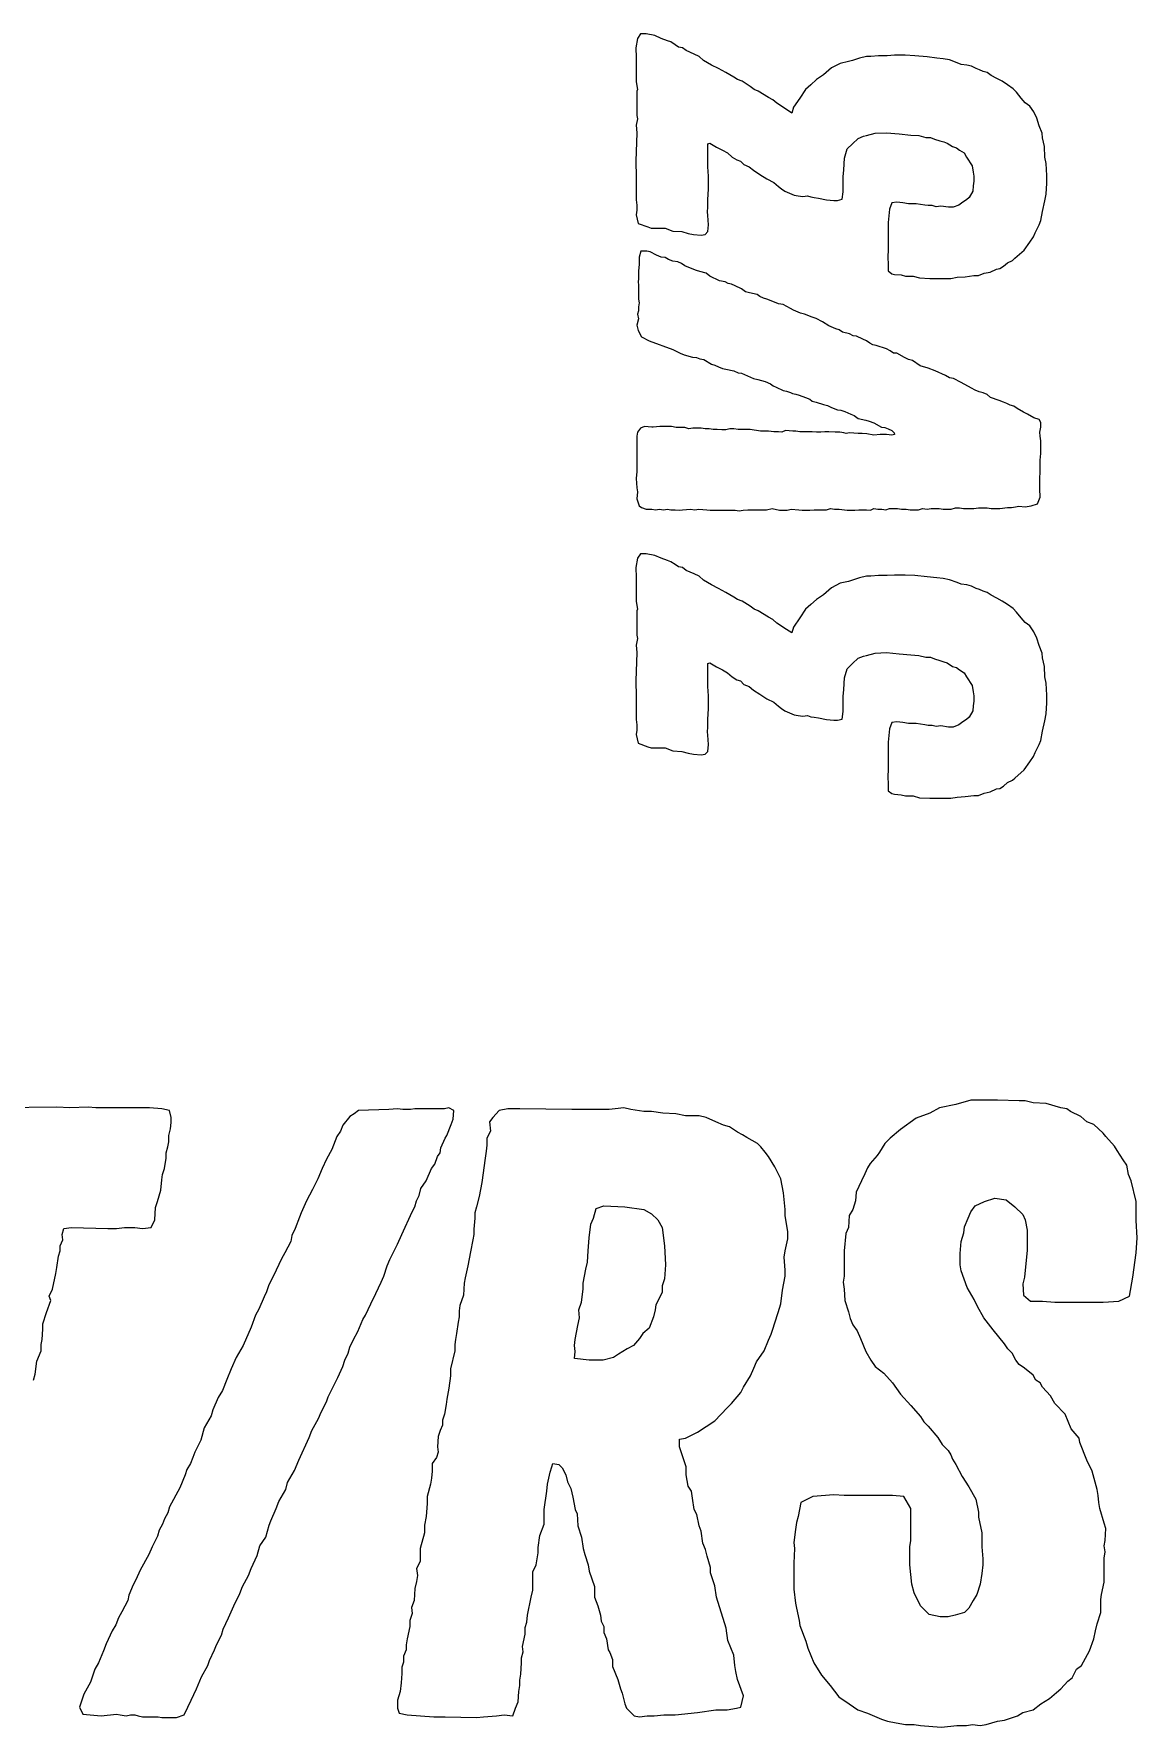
# Model space of a CAD drawing. Extents: x 21.5 to 68.8, y -31.2 to -10.6.
# Drawn here: x 37.801 to 40.494, y -17.299 to -13.167 of the extents above; entities that cross this region are included whole.
import ezdxf

# ---------------------------------------------------------------- set-up
doc = ezdxf.new("R2010")
doc.units = 0
doc.layers.add('Special_Silkscreen_Paths', color=7, linetype='CONTINUOUS')

msp = doc.modelspace()

# ---------------------------------------------------------------- linework, layer by layer
at = {"layer": 'Special_Silkscreen_Paths', "color": 7}
for points in [[(39.274045, -13.178187), (39.269812, -13.200765), (39.271223, -13.224754), (39.271223, -13.284021), (39.274045, -13.302365), (39.272634, -13.306598), (39.272634, -13.365865), (39.274045, -13.374332), (39.271223, -13.389854), (39.272634, -13.408198), (39.269812, -13.477343), (39.271223, -13.515443), (39.271223, -13.571887), (39.272634, -13.584587), (39.272634, -13.597287), (39.271223, -13.608576), (39.275456, -13.629743), (39.299445, -13.638209), (39.307912, -13.641031), (39.341779, -13.641031), (39.360123, -13.648087), (39.382701, -13.649498), (39.398223, -13.653731), (39.410923, -13.656554), (39.429267, -13.657965), (39.439145, -13.656554), (39.446201, -13.649498), (39.447612, -13.632565), (39.446201, -13.609987), (39.44479, -13.60152), (39.446201, -13.590231), (39.446201, -13.571887), (39.447612, -13.545076), (39.447612, -13.514032), (39.446201, -13.491454), (39.446201, -13.435009), (39.450434, -13.433598), (39.467367, -13.443476), (39.481478, -13.450532), (39.494178, -13.457587), (39.505467, -13.467465), (39.516756, -13.47452), (39.525223, -13.477343), (39.533689, -13.485809), (39.546389, -13.491454), (39.557678, -13.49992), (39.573201, -13.509798), (39.590134, -13.521087), (39.607067, -13.529554), (39.618356, -13.539432), (39.625412, -13.545076), (39.633878, -13.55072), (39.656456, -13.560598), (39.666334, -13.562009), (39.677623, -13.56342), (39.688912, -13.562009), (39.697378, -13.564832), (39.705845, -13.566243), (39.715723, -13.567654), (39.735478, -13.571887), (39.753823, -13.573298), (39.762289, -13.573298), (39.773578, -13.570476), (39.7764, -13.552132), (39.7764, -13.515443), (39.777811, -13.498509), (39.779223, -13.470287), (39.786278, -13.447709), (39.798978, -13.435009), (39.813089, -13.422309), (39.825789, -13.416665), (39.832845, -13.415254), (39.854011, -13.409609), (39.882234, -13.408198), (39.913278, -13.411021), (39.9415, -13.413843), (39.961256, -13.415254), (39.978189, -13.419487), (39.989478, -13.419487), (39.999356, -13.423721), (40.012056, -13.427954), (40.021934, -13.430776), (40.0304, -13.433598), (40.0431, -13.442065), (40.052978, -13.444887), (40.060033, -13.450532), (40.071322, -13.457587), (40.076967, -13.467465), (40.091078, -13.488632), (40.0939, -13.504154), (40.095311, -13.514032), (40.095311, -13.526732), (40.0939, -13.53802), (40.092489, -13.55072), (40.084022, -13.566243), (40.076967, -13.571887), (40.0685, -13.577531), (40.058622, -13.584587), (40.044511, -13.590231), (40.033222, -13.590231), (40.014878, -13.587409), (40.003589, -13.58882), (39.993711, -13.585998), (39.983834, -13.585998), (39.975367, -13.584587), (39.9542, -13.581765), (39.935856, -13.581765), (39.921745, -13.578943), (39.907634, -13.577531), (39.894934, -13.578943), (39.889289, -13.594465), (39.886467, -13.62692), (39.886467, -13.689009), (39.885056, -13.71582), (39.886467, -13.725698), (39.886467, -13.745454), (39.894934, -13.752509), (39.901989, -13.75392), (39.917511, -13.755331), (39.9288, -13.758154), (39.947145, -13.758154), (39.962667, -13.762387), (39.988067, -13.763798), (40.038867, -13.763798), (40.054389, -13.760976), (40.074145, -13.759565), (40.095311, -13.756742), (40.1066, -13.756742), (40.120711, -13.751098), (40.134822, -13.748276), (40.150345, -13.74122), (40.158811, -13.739809), (40.167278, -13.734165), (40.177156, -13.725698), (40.189856, -13.720054), (40.1955, -13.714409), (40.218078, -13.694654), (40.232189, -13.674898), (40.240656, -13.662198), (40.244889, -13.65232), (40.254767, -13.632565), (40.259, -13.622687), (40.263233, -13.600109), (40.268878, -13.574709), (40.2717, -13.557776), (40.273111, -13.530965), (40.273111, -13.51262), (40.2717, -13.482987), (40.268878, -13.467465), (40.267467, -13.442065), (40.263233, -13.420898), (40.261822, -13.409609), (40.254767, -13.391265), (40.249122, -13.372921), (40.242067, -13.357398), (40.232189, -13.343287), (40.2209, -13.334821), (40.211022, -13.323532), (40.199733, -13.309421), (40.191267, -13.300954), (40.177156, -13.291076), (40.164456, -13.28261), (40.151756, -13.275554), (40.137645, -13.268498), (40.127767, -13.261443), (40.117889, -13.258621), (40.109422, -13.254387), (40.100956, -13.251565), (40.089667, -13.245921), (40.078378, -13.243098), (40.064267, -13.241687), (40.054389, -13.237454), (40.036045, -13.230398), (40.020522, -13.227576), (40.005, -13.226165), (39.981011, -13.223343), (39.951378, -13.220521), (39.927389, -13.21911), (39.901989, -13.21911), (39.883645, -13.220521), (39.862478, -13.220521), (39.844134, -13.221932), (39.832845, -13.221932), (39.815911, -13.226165), (39.798978, -13.23181), (39.7891, -13.234632), (39.769345, -13.238865), (39.748178, -13.250154), (39.728423, -13.267087), (39.711489, -13.278376), (39.697378, -13.291076), (39.684678, -13.302365), (39.670567, -13.323532), (39.655045, -13.346109), (39.650812, -13.360221), (39.638112, -13.351754), (39.614123, -13.336232), (39.604245, -13.327765), (39.594367, -13.322121), (39.568967, -13.306598), (39.559089, -13.302365), (39.549212, -13.295309), (39.529456, -13.28261), (39.518167, -13.278376), (39.509701, -13.272732), (39.489945, -13.261443), (39.471601, -13.251565), (39.454667, -13.243098), (39.434912, -13.23181), (39.425034, -13.221932), (39.412334, -13.216287), (39.392578, -13.207821), (39.384112, -13.200765), (39.374234, -13.199354), (39.365767, -13.19371), (39.35589, -13.186654), (39.347423, -13.183832), (39.331901, -13.178187), (39.316379, -13.171132), (39.295212, -13.166898), (39.281101, -13.166898)], [(40.259, -14.191362), (40.259, -14.160318), (40.257589, -14.149029), (40.256178, -14.139151), (40.259, -14.126451), (40.259, -14.115162), (40.254767, -14.108107), (40.242067, -14.103873), (40.226544, -14.095407), (40.216667, -14.089762), (40.201144, -14.081296), (40.192678, -14.075651), (40.184211, -14.072829), (40.175745, -14.068596), (40.167278, -14.065773), (40.1574, -14.06154), (40.136233, -14.054485), (40.127767, -14.047429), (40.117889, -14.043196), (40.108011, -14.040373), (40.098133, -14.03614), (40.089667, -14.031907), (40.064267, -14.017796), (40.045922, -14.007918), (40.036045, -14.006507), (40.026167, -14.000862), (40.000767, -13.989573), (39.983834, -13.982518), (39.964078, -13.976873), (39.945734, -13.964173), (39.935856, -13.961351), (39.925978, -13.957118), (39.907634, -13.945829), (39.899167, -13.945829), (39.8907, -13.940185), (39.882234, -13.935951), (39.856834, -13.927485), (39.848367, -13.926074), (39.841311, -13.92184), (39.832845, -13.916196), (39.824378, -13.911962), (39.808856, -13.904907), (39.800389, -13.903496), (39.791923, -13.899262), (39.774989, -13.895029), (39.766523, -13.889385), (39.758056, -13.886562), (39.741123, -13.879507), (39.7256, -13.869629), (39.710078, -13.861162), (39.7002, -13.85834), (39.681856, -13.851285), (39.671978, -13.848462), (39.655045, -13.841407), (39.647989, -13.837174), (39.629645, -13.827296), (39.618356, -13.825885), (39.608478, -13.821651), (39.590134, -13.814596), (39.581667, -13.811774), (39.573201, -13.80754), (39.566145, -13.803307), (39.547801, -13.799074), (39.537923, -13.796251), (39.528045, -13.789196), (39.512523, -13.78214), (39.504056, -13.777907), (39.495589, -13.776496), (39.488534, -13.772263), (39.474423, -13.76944), (39.465956, -13.765207), (39.458901, -13.762385), (39.450434, -13.758151), (39.441967, -13.751096), (39.426445, -13.746863), (39.417978, -13.74404), (39.399634, -13.736985), (39.389756, -13.732751), (39.38129, -13.727107), (39.372823, -13.722874), (39.360123, -13.721463), (39.350245, -13.717229), (39.341779, -13.712996), (39.331901, -13.711585), (39.320612, -13.707351), (39.30509, -13.698885), (39.296623, -13.697474), (39.282512, -13.697474), (39.278279, -13.711585), (39.278279, -13.729929), (39.276867, -13.745451), (39.276867, -13.765207), (39.275456, -13.770851), (39.276867, -13.780729), (39.276867, -13.814596), (39.278279, -13.823062), (39.276867, -13.83294), (39.276867, -13.842818), (39.274045, -13.851285), (39.276867, -13.862574), (39.272634, -13.878096), (39.275456, -13.890796), (39.283923, -13.906318), (39.302267, -13.916196), (39.360123, -13.937362), (39.378467, -13.945829), (39.388345, -13.950062), (39.408101, -13.955707), (39.417978, -13.957118), (39.426445, -13.95994), (39.436323, -13.961351), (39.454667, -13.97264), (39.463134, -13.975462), (39.471601, -13.979696), (39.481478, -13.983929), (39.489945, -13.98534), (39.509701, -13.989573), (39.519578, -13.993807), (39.528045, -13.995218), (39.557678, -14.007918), (39.567556, -14.01074), (39.585901, -14.014973), (39.598601, -14.020618), (39.605656, -14.026262), (39.612712, -14.029085), (39.629645, -14.037551), (39.638112, -14.038962), (39.647989, -14.041785), (39.652223, -14.044607), (39.660689, -14.046018), (39.669156, -14.04884), (39.684678, -14.054485), (39.694556, -14.058718), (39.7002, -14.062951), (39.710078, -14.065773), (39.728423, -14.071418), (39.7383, -14.07424), (39.748178, -14.078473), (39.762289, -14.084118), (39.770756, -14.085529), (39.780634, -14.088351), (39.794745, -14.095407), (39.803211, -14.098229), (39.813089, -14.105284), (39.831434, -14.109518), (39.8399, -14.11234), (39.851189, -14.116573), (39.869534, -14.126451), (39.878, -14.127862), (39.886467, -14.130684), (39.894934, -14.134918), (39.900578, -14.140562), (39.901989, -14.144796), (39.894934, -14.146207), (39.882234, -14.144796), (39.866711, -14.144796), (39.851189, -14.146207), (39.834256, -14.143384), (39.822967, -14.141973), (39.813089, -14.141973), (39.791923, -14.140562), (39.783456, -14.141973), (39.777811, -14.140562), (39.767934, -14.139151), (39.756645, -14.139151), (39.741123, -14.13774), (39.731245, -14.13774), (39.721367, -14.139151), (39.711489, -14.139151), (39.7002, -14.13774), (39.670567, -14.13774), (39.660689, -14.136329), (39.653634, -14.136329), (39.635289, -14.134918), (39.626823, -14.139151), (39.618356, -14.13774), (39.607067, -14.13774), (39.594367, -14.136329), (39.574612, -14.136329), (39.549212, -14.132096), (39.519578, -14.132096), (39.509701, -14.130684), (39.499823, -14.130684), (39.489945, -14.133507), (39.480067, -14.133507), (39.468778, -14.132096), (39.458901, -14.132096), (39.449023, -14.130684), (39.439145, -14.130684), (39.429267, -14.129273), (39.409512, -14.129273), (39.399634, -14.130684), (39.389756, -14.127862), (39.36859, -14.127862), (39.357301, -14.12504), (39.329079, -14.12504), (39.312145, -14.126451), (39.309323, -14.126451), (39.290979, -14.12504), (39.281101, -14.129273), (39.274045, -14.139151), (39.272634, -14.149029), (39.272634, -14.235107), (39.271223, -14.25204), (39.272634, -14.274618), (39.274045, -14.284495), (39.272634, -14.301429), (39.278279, -14.318362), (39.283923, -14.322595), (39.295212, -14.326829), (39.309323, -14.326829), (39.31779, -14.32824), (39.327667, -14.326829), (39.337545, -14.32824), (39.347423, -14.326829), (39.35589, -14.32824), (39.365767, -14.32824), (39.375645, -14.329651), (39.384112, -14.32824), (39.403867, -14.326829), (39.413745, -14.32824), (39.423623, -14.326829), (39.443378, -14.32824), (39.451845, -14.329651), (39.512523, -14.329651), (39.522401, -14.331062), (39.532278, -14.329651), (39.543567, -14.32824), (39.588723, -14.32824), (39.602834, -14.325418), (39.621178, -14.329651), (39.639523, -14.329651), (39.6494, -14.326829), (39.667745, -14.32824), (39.676212, -14.329651), (39.694556, -14.329651), (39.705845, -14.32824), (39.735478, -14.32824), (39.745356, -14.325418), (39.755234, -14.326829), (39.766523, -14.326829), (39.786278, -14.329651), (39.804623, -14.329651), (39.8145, -14.32824), (39.832845, -14.32824), (39.842723, -14.329651), (39.851189, -14.325418), (39.861067, -14.326829), (39.870945, -14.326829), (39.880823, -14.32824), (39.889289, -14.325418), (39.909045, -14.325418), (39.918922, -14.326829), (39.930211, -14.326829), (39.940089, -14.32824), (39.959845, -14.32824), (39.969722, -14.325418), (39.981011, -14.326829), (39.990889, -14.325418), (40.010645, -14.325418), (40.020522, -14.326829), (40.040278, -14.326829), (40.050156, -14.324007), (40.060033, -14.324007), (40.069911, -14.325418), (40.095311, -14.325418), (40.1066, -14.324007), (40.127767, -14.324007), (40.137645, -14.325418), (40.158811, -14.325418), (40.177156, -14.322595), (40.187033, -14.322595), (40.196911, -14.321184), (40.205378, -14.319773), (40.2209, -14.321184), (40.235011, -14.318362), (40.250533, -14.314129), (40.257589, -14.297195), (40.257589, -14.294373), (40.256178, -14.280262), (40.256178, -14.249218), (40.257589, -14.237929), (40.257589, -14.206884)], [(39.274045, -14.446773), (39.269812, -14.469351), (39.271223, -14.493339), (39.271223, -14.552606), (39.274045, -14.570951), (39.272634, -14.575184), (39.272634, -14.63445), (39.274045, -14.642917), (39.271223, -14.658439), (39.272634, -14.676784), (39.269812, -14.745928), (39.271223, -14.784028), (39.271223, -14.840473), (39.272634, -14.853173), (39.272634, -14.865873), (39.271223, -14.877161), (39.275456, -14.898328), (39.299445, -14.906795), (39.307912, -14.909617), (39.341779, -14.909617), (39.360123, -14.916672), (39.382701, -14.918084), (39.398223, -14.922317), (39.410923, -14.925139), (39.429267, -14.92655), (39.439145, -14.925139), (39.446201, -14.918084), (39.447612, -14.90115), (39.446201, -14.878573), (39.44479, -14.870106), (39.446201, -14.858817), (39.446201, -14.840473), (39.447612, -14.813661), (39.447612, -14.782617), (39.446201, -14.760039), (39.446201, -14.703595), (39.450434, -14.702184), (39.467367, -14.712062), (39.481478, -14.719117), (39.494178, -14.726173), (39.505467, -14.73605), (39.516756, -14.743106), (39.525223, -14.745928), (39.533689, -14.754395), (39.546389, -14.760039), (39.557678, -14.768506), (39.573201, -14.778384), (39.590134, -14.789673), (39.607067, -14.798139), (39.618356, -14.808017), (39.625412, -14.813661), (39.633878, -14.819306), (39.656456, -14.829184), (39.666334, -14.830595), (39.677623, -14.832006), (39.688912, -14.830595), (39.697378, -14.833417), (39.705845, -14.834828), (39.715723, -14.836239), (39.735478, -14.840473), (39.753823, -14.841884), (39.762289, -14.841884), (39.773578, -14.839061), (39.7764, -14.820717), (39.7764, -14.784028), (39.777811, -14.767095), (39.779223, -14.738873), (39.786278, -14.716295), (39.798978, -14.703595), (39.813089, -14.690895), (39.825789, -14.68525), (39.832845, -14.683839), (39.854011, -14.678195), (39.882234, -14.676784), (39.913278, -14.679606), (39.9415, -14.682428), (39.961256, -14.683839), (39.978189, -14.688073), (39.989478, -14.688073), (39.999356, -14.692306), (40.012056, -14.696539), (40.021934, -14.699362), (40.0304, -14.702184), (40.0431, -14.71065), (40.052978, -14.713473), (40.060033, -14.719117), (40.071322, -14.726173), (40.076967, -14.73605), (40.091078, -14.757217), (40.0939, -14.772739), (40.095311, -14.782617), (40.095311, -14.795317), (40.0939, -14.806606), (40.092489, -14.819306), (40.084022, -14.834828), (40.076967, -14.840473), (40.0685, -14.846117), (40.058622, -14.853173), (40.044511, -14.858817), (40.033222, -14.858817), (40.014878, -14.855995), (40.003589, -14.857406), (39.993711, -14.854584), (39.983834, -14.854584), (39.975367, -14.853173), (39.9542, -14.85035), (39.935856, -14.85035), (39.921745, -14.847528), (39.907634, -14.846117), (39.894934, -14.847528), (39.889289, -14.86305), (39.886467, -14.895506), (39.886467, -14.957595), (39.885056, -14.984406), (39.886467, -14.994284), (39.886467, -15.014039), (39.894934, -15.021095), (39.901989, -15.022506), (39.917511, -15.023917), (39.9288, -15.026739), (39.947145, -15.026739), (39.962667, -15.030972), (39.988067, -15.032384), (40.038867, -15.032384), (40.054389, -15.029561), (40.074145, -15.02815), (40.095311, -15.025328), (40.1066, -15.025328), (40.120711, -15.019684), (40.134822, -15.016861), (40.150345, -15.009806), (40.158811, -15.008395), (40.167278, -15.00275), (40.177156, -14.994284), (40.189856, -14.988639), (40.1955, -14.982995), (40.218078, -14.963239), (40.232189, -14.943484), (40.240656, -14.930784), (40.244889, -14.920906), (40.254767, -14.90115), (40.259, -14.891273), (40.263233, -14.868695), (40.268878, -14.843295), (40.2717, -14.826361), (40.273111, -14.79955), (40.273111, -14.781206), (40.2717, -14.751573), (40.268878, -14.73605), (40.267467, -14.71065), (40.263233, -14.689484), (40.261822, -14.678195), (40.254767, -14.65985), (40.249122, -14.641506), (40.242067, -14.625984), (40.232189, -14.611873), (40.2209, -14.603406), (40.211022, -14.592117), (40.199733, -14.578006), (40.191267, -14.569539), (40.177156, -14.559662), (40.164456, -14.551195), (40.151756, -14.544139), (40.137645, -14.537084), (40.127767, -14.530028), (40.117889, -14.527206), (40.109422, -14.522973), (40.100956, -14.520151), (40.089667, -14.514506), (40.078378, -14.511684), (40.064267, -14.510273), (40.054389, -14.506039), (40.036045, -14.498984), (40.020522, -14.496162), (40.005, -14.494751), (39.981011, -14.491928), (39.951378, -14.489106), (39.927389, -14.487695), (39.901989, -14.487695), (39.883645, -14.489106), (39.862478, -14.489106), (39.844134, -14.490517), (39.832845, -14.490517), (39.815911, -14.494751), (39.798978, -14.500395), (39.7891, -14.503217), (39.769345, -14.507451), (39.748178, -14.518739), (39.728423, -14.535673), (39.711489, -14.546962), (39.697378, -14.559662), (39.684678, -14.570951), (39.670567, -14.592117), (39.655045, -14.614695), (39.650812, -14.628806), (39.638112, -14.620339), (39.614123, -14.604817), (39.604245, -14.596351), (39.594367, -14.590706), (39.568967, -14.575184), (39.559089, -14.570951), (39.549212, -14.563895), (39.529456, -14.551195), (39.518167, -14.546962), (39.509701, -14.541317), (39.489945, -14.530028), (39.471601, -14.520151), (39.454667, -14.511684), (39.434912, -14.500395), (39.425034, -14.490517), (39.412334, -14.484873), (39.392578, -14.476406), (39.384112, -14.469351), (39.374234, -14.46794), (39.365767, -14.462295), (39.35589, -14.45524), (39.347423, -14.452417), (39.331901, -14.446773), (39.316379, -14.439717), (39.295212, -14.435484), (39.281101, -14.435484)], [(40.015579, -17.299337), (40.038863, -17.29722), (40.053679, -17.295103), (40.076963, -17.295103), (40.091779, -17.292987), (40.110829, -17.295103), (40.125646, -17.292987), (40.153163, -17.28452), (40.170096, -17.282403), (40.201846, -17.27182), (40.214546, -17.263353), (40.239946, -17.257003), (40.258996, -17.242187), (40.280163, -17.229487), (40.297096, -17.21467), (40.30768, -17.206203), (40.324613, -17.187153), (40.335196, -17.178687), (40.34578, -17.15752), (40.35848, -17.149053), (40.37753, -17.11307), (40.388113, -17.083436), (40.392346, -17.064386), (40.39658, -17.047453), (40.405046, -17.019936), (40.405046, -16.988186), (40.407163, -16.975486), (40.413513, -16.945853), (40.413513, -16.886586), (40.41563, -16.871769), (40.413513, -16.856953), (40.41563, -16.844253), (40.417746, -16.814619), (40.413513, -16.801919), (40.40293, -16.765936), (40.400813, -16.751119), (40.398696, -16.734186), (40.39658, -16.719369), (40.38388, -16.674919), (40.37118, -16.647402), (40.354246, -16.605069), (40.35213, -16.594486), (40.33308, -16.571202), (40.318263, -16.535219), (40.292863, -16.509819), (40.28228, -16.490769), (40.26323, -16.469602), (40.25688, -16.459019), (40.246296, -16.452669), (40.239946, -16.439969), (40.218779, -16.423035), (40.206079, -16.414569), (40.197613, -16.403985), (40.189146, -16.387052), (40.178563, -16.376469), (40.170096, -16.363769), (40.142579, -16.329902), (40.119296, -16.300268), (40.104479, -16.272752), (40.096013, -16.255818), (40.079079, -16.226185), (40.064263, -16.185968), (40.062146, -16.171152), (40.062146, -16.143635), (40.064263, -16.114002), (40.070613, -16.092835), (40.072729, -16.078018), (40.081196, -16.056851), (40.087546, -16.042035), (40.098129, -16.027218), (40.121413, -16.016635), (40.146813, -16.008168), (40.174329, -16.012401), (40.195496, -16.029335), (40.214546, -16.048385), (40.220896, -16.061085), (40.225129, -16.086485), (40.225129, -16.135168), (40.218779, -16.200785), (40.214546, -16.217718), (40.216663, -16.245235), (40.233596, -16.260052), (40.26323, -16.260052), (40.292863, -16.262168), (40.411396, -16.262168), (40.449497, -16.260052), (40.474897, -16.247352), (40.483363, -16.200785), (40.49183, -16.141518), (40.493947, -16.105535), (40.49183, -16.063201), (40.49183, -16.016635), (40.47913, -15.965835), (40.47278, -15.951018), (40.468547, -15.927735), (40.46008, -15.915035), (40.445263, -15.891751), (40.438913, -15.881168), (40.417746, -15.857884), (40.411396, -15.849418), (40.388113, -15.828251), (40.37118, -15.821901), (40.356363, -15.809201), (40.330963, -15.796501), (40.322496, -15.790151), (40.30768, -15.788034), (40.271696, -15.777451), (40.239946, -15.775334), (40.220896, -15.771101), (40.206079, -15.771101), (40.153163, -15.768984), (40.087546, -15.768984), (40.051563, -15.779568), (40.011346, -15.788034), (39.988062, -15.800734), (39.954196, -15.813434), (39.916096, -15.840951), (39.890696, -15.862118), (39.877996, -15.874818), (39.865296, -15.895985), (39.858946, -15.904451), (39.842012, -15.923501), (39.835662, -15.934085), (39.829312, -15.948901), (39.820846, -15.965835), (39.808146, -15.993351), (39.806029, -16.014518), (39.799679, -16.035685), (39.791212, -16.050501), (39.789095, -16.080135), (39.782745, -16.094951), (39.778512, -16.137285), (39.778512, -16.198668), (39.776395, -16.213485), (39.778512, -16.230418), (39.780629, -16.257935), (39.789095, -16.285452), (39.793329, -16.302385), (39.799679, -16.317202), (39.810262, -16.332019), (39.818729, -16.351069), (39.831429, -16.382819), (39.844129, -16.403985), (39.854712, -16.418802), (39.875879, -16.435735), (39.897046, -16.459019), (39.916096, -16.486535), (39.941496, -16.514052), (39.964779, -16.541569), (39.973246, -16.554269), (39.983829, -16.564852), (40.007112, -16.592369), (40.017696, -16.609302), (40.032513, -16.624119), (40.038863, -16.634702), (40.043096, -16.645286), (40.051563, -16.657986), (40.066379, -16.687619), (40.083313, -16.713019), (40.100246, -16.742653), (40.106596, -16.774403), (40.106596, -16.787103), (40.115063, -16.825203), (40.115063, -16.859069), (40.117179, -16.888703), (40.117179, -16.903519), (40.115063, -16.924686), (40.110829, -16.950086), (40.102363, -16.975486), (40.093896, -16.990303), (40.083313, -17.009353), (40.072729, -17.019936), (40.049446, -17.026286), (40.032513, -17.03052), (40.013462, -17.03052), (39.985946, -17.02417), (39.964779, -17.003003), (39.949962, -16.971253), (39.943612, -16.950086), (39.939379, -16.903519), (39.939379, -16.859069), (39.941496, -16.844253), (39.941496, -16.765936), (39.924562, -16.736302), (39.897046, -16.734186), (39.778512, -16.734186), (39.753112, -16.732069), (39.702312, -16.736302), (39.672679, -16.751119), (39.666329, -16.784986), (39.662095, -16.799803), (39.659979, -16.816736), (39.655745, -16.848486), (39.657862, -16.863303), (39.655745, -16.899286), (39.655745, -16.962786), (39.659979, -16.996653), (39.662095, -17.009353), (39.668445, -17.038986), (39.670562, -17.051686), (39.685379, -17.089786), (39.689612, -17.10672), (39.704429, -17.142703), (39.723479, -17.172337), (39.744645, -17.197737), (39.765812, -17.225253), (39.791212, -17.242187), (39.812379, -17.257003), (39.835662, -17.26547), (39.869529, -17.280287), (39.884346, -17.28452), (39.905512, -17.288753), (39.928796, -17.292987), (39.949962, -17.292987), (39.964779, -17.295103)], [(38.112699, -17.276053), (38.148682, -17.276053), (38.167732, -17.269703), (38.176199, -17.250653), (38.184666, -17.23372), (38.197366, -17.206203), (38.210066, -17.17657), (38.224882, -17.149053), (38.229116, -17.136353), (38.241816, -17.110953), (38.246049, -17.098253), (38.258749, -17.07497), (38.262982, -17.060153), (38.275682, -17.032636), (38.288382, -17.003003), (38.303199, -16.97337), (38.309549, -16.956436), (38.324366, -16.928919), (38.330716, -16.911986), (38.345533, -16.880236), (38.351883, -16.856953), (38.366699, -16.835786), (38.375166, -16.806153), (38.379399, -16.795569), (38.392099, -16.765936), (38.398449, -16.749003), (38.415383, -16.719369), (38.419616, -16.702436), (38.436549, -16.672802), (38.447133, -16.647402), (38.472533, -16.592369), (38.478883, -16.575436), (38.495816, -16.545802), (38.502166, -16.530986), (38.514866, -16.505585), (38.519099, -16.492885), (38.542383, -16.446319), (38.555083, -16.418802), (38.559316, -16.403985), (38.567783, -16.387052), (38.572016, -16.372235), (38.580483, -16.353185), (38.591066, -16.334135), (38.603766, -16.304502), (38.610116, -16.293918), (38.622816, -16.266402), (38.635516, -16.241002), (38.648216, -16.213485), (38.654566, -16.198668), (38.663033, -16.173268), (38.669383, -16.158452), (38.688433, -16.120352), (38.699016, -16.097068), (38.724416, -16.042035), (38.730766, -16.029335), (38.735, -16.014518), (38.74135, -16.001818), (38.745583, -15.984885), (38.758283, -15.965835), (38.770983, -15.936201), (38.77945, -15.925618), (38.7858, -15.906568), (38.79215, -15.898101), (38.794267, -15.885401), (38.80485, -15.862118), (38.809083, -15.855768), (38.819667, -15.828251), (38.8239, -15.815551), (38.826017, -15.794384), (38.813317, -15.788034), (38.802733, -15.790151), (38.730766, -15.790151), (38.720183, -15.792268), (38.701133, -15.792268), (38.688433, -15.790151), (38.667266, -15.792268), (38.593183, -15.794384), (38.5826, -15.802851), (38.572016, -15.809201), (38.555083, -15.830368), (38.548733, -15.845184), (38.540266, -15.857884), (38.527566, -15.889634), (38.514866, -15.912918), (38.504283, -15.936201), (38.493699, -15.961601), (38.480999, -15.987001), (38.466183, -16.014518), (38.453483, -16.044151), (38.449249, -16.054735), (38.438666, -16.082251), (38.430199, -16.099185), (38.428083, -16.114002), (38.413266, -16.141518), (38.404799, -16.156335), (38.392099, -16.183852), (38.373049, -16.221952), (38.368816, -16.236768), (38.362466, -16.249468), (38.349766, -16.279102), (38.341299, -16.293918), (38.330716, -16.323552), (38.311666, -16.368002), (38.294732, -16.397635), (38.282032, -16.425152), (38.271449, -16.450552), (38.260866, -16.478069), (38.250282, -16.495002), (38.237582, -16.524635), (38.233349, -16.539452), (38.216416, -16.569086), (38.207949, -16.598719), (38.193132, -16.628352), (38.188899, -16.641052), (38.182549, -16.655869), (38.174082, -16.670686), (38.169849, -16.683386), (38.157149, -16.715136), (38.131749, -16.761703), (38.127516, -16.776519), (38.119049, -16.791336), (38.114815, -16.804036), (38.106349, -16.818853), (38.102115, -16.833669), (38.089415, -16.859069), (38.080949, -16.878119), (38.059782, -16.916219), (38.049199, -16.939503), (38.042849, -16.952203), (38.032265, -16.977603), (38.030149, -16.990303), (38.015332, -17.01782), (38.006865, -17.032636), (38.000515, -17.04957), (37.992049, -17.064386), (37.977232, -17.096136), (37.970882, -17.11307), (37.958182, -17.142703), (37.949715, -17.15752), (37.939132, -17.18927), (37.922199, -17.218903), (37.911615, -17.250653), (37.920082, -17.267587), (37.964532, -17.27182), (38.002632, -17.267587), (38.011099, -17.269703), (38.025915, -17.27182), (38.036499, -17.269703), (38.047082, -17.269703), (38.055549, -17.27182), (38.066132, -17.273937), (38.104232, -17.273937)], [(38.881045, -17.276053), (38.897979, -17.273937), (38.929729, -17.27182), (38.948779, -17.269703), (38.969946, -17.27182), (38.976296, -17.25277), (38.982646, -17.237953), (38.984762, -17.212553), (38.986879, -17.197737), (38.986879, -17.185037), (38.988996, -17.17022), (38.991112, -17.142703), (38.991112, -17.130003), (38.995346, -17.115186), (38.993229, -17.102486), (38.999579, -17.072853), (38.999579, -17.05592), (39.003812, -17.04322), (39.005929, -17.026286), (39.014396, -16.981836), (39.018629, -16.964903), (39.018629, -16.920453), (39.027096, -16.903519), (39.031329, -16.873886), (39.031329, -16.861186), (39.035562, -16.831553), (39.046146, -16.804036), (39.046146, -16.768053), (39.052496, -16.723602), (39.054612, -16.706669), (39.060962, -16.677036), (39.065196, -16.664336), (39.067312, -16.655869), (39.082129, -16.657986), (39.090596, -16.666452), (39.099062, -16.683386), (39.103296, -16.700319), (39.111762, -16.717252), (39.115996, -16.738419), (39.122346, -16.768053), (39.126579, -16.778636), (39.128696, -16.808269), (39.137163, -16.835786), (39.141396, -16.863303), (39.145629, -16.878119), (39.154096, -16.903519), (39.156213, -16.918336), (39.168913, -16.956436), (39.168913, -16.981836), (39.177379, -17.003003), (39.183729, -17.026286), (39.185846, -17.041103), (39.192196, -17.053803), (39.192196, -17.06862), (39.198546, -17.083436), (39.202779, -17.110953), (39.207013, -17.117303), (39.213363, -17.134236), (39.213363, -17.15117), (39.226063, -17.18292), (39.232413, -17.206203), (39.236646, -17.216787), (39.242996, -17.242187), (39.247229, -17.25277), (39.266279, -17.27182), (39.278979, -17.273937), (39.298029, -17.27182), (39.314963, -17.27182), (39.338246, -17.269703), (39.365763, -17.269703), (39.420796, -17.263353), (39.465246, -17.257003), (39.492763, -17.257003), (39.516046, -17.25277), (39.52663, -17.250653), (39.53298, -17.223137), (39.518163, -17.18292), (39.51393, -17.16387), (39.511813, -17.149053), (39.509696, -17.123653), (39.49488, -17.08767), (39.490646, -17.058036), (39.467363, -16.981836), (39.46313, -16.95432), (39.452546, -16.922569), (39.452546, -16.909869), (39.44408, -16.882353), (39.439846, -16.865419), (39.433496, -16.850603), (39.429263, -16.820969), (39.42503, -16.808269), (39.41868, -16.780753), (39.41233, -16.768053), (39.408096, -16.740536), (39.40598, -16.723602), (39.397513, -16.710902), (39.39328, -16.683386), (39.39328, -16.664336), (39.382696, -16.632586), (39.376346, -16.615652), (39.376346, -16.596602), (39.391163, -16.594486), (39.420796, -16.579669), (39.46313, -16.552152), (39.492763, -16.520402), (39.503346, -16.509819), (39.52663, -16.482302), (39.53298, -16.469602), (39.549913, -16.442085), (39.55838, -16.423035), (39.56473, -16.408219), (39.58378, -16.380702), (39.594363, -16.355302), (39.600713, -16.340485), (39.604947, -16.327785), (39.60918, -16.312968), (39.617647, -16.287568), (39.623997, -16.266402), (39.62823, -16.232535), (39.63458, -16.198668), (39.63458, -16.183852), (39.632463, -16.152102), (39.63458, -16.137285), (39.64093, -16.107652), (39.64093, -16.090718), (39.63458, -16.050501), (39.63458, -16.035685), (39.630347, -15.995468), (39.623997, -15.961601), (39.60918, -15.931968), (39.594363, -15.906568), (39.585897, -15.895985), (39.575313, -15.883284), (39.566847, -15.874818), (39.541446, -15.860001), (39.530863, -15.853651), (39.518163, -15.847301), (39.499113, -15.834601), (39.484296, -15.830368), (39.465246, -15.821901), (39.441963, -15.811318), (39.42503, -15.807084), (39.391163, -15.807084), (39.36788, -15.802851), (39.336129, -15.800734), (39.308613, -15.796501), (39.289563, -15.796501), (39.257813, -15.792268), (39.240879, -15.788034), (39.219713, -15.790151), (39.204896, -15.792268), (39.113879, -15.792268), (38.986879, -15.790151), (38.957246, -15.790151), (38.936079, -15.794384), (38.921262, -15.811318), (38.912795, -15.821901), (38.914912, -15.845184), (38.906445, -15.862118), (38.906445, -15.879051), (38.904329, -15.893868), (38.902212, -15.910801), (38.893745, -15.970068), (38.887395, -16.003935), (38.881045, -16.029335), (38.876812, -16.044151), (38.876812, -16.056851), (38.874695, -16.084368), (38.874695, -16.097068), (38.872579, -16.109768), (38.866229, -16.139402), (38.859879, -16.173268), (38.853529, -16.202902), (38.851412, -16.215602), (38.849295, -16.245235), (38.840829, -16.270635), (38.838712, -16.283335), (38.838712, -16.298152), (38.836595, -16.310852), (38.832362, -16.338369), (38.830245, -16.353185), (38.828129, -16.365885), (38.828129, -16.380702), (38.817545, -16.425152), (38.817545, -16.442085), (38.813312, -16.471719), (38.809079, -16.499235), (38.806962, -16.511935), (38.802729, -16.535219), (38.798495, -16.550036), (38.798495, -16.562736), (38.792145, -16.575436), (38.787912, -16.590252), (38.785795, -16.615652), (38.787912, -16.628352), (38.783679, -16.641052), (38.773095, -16.655869), (38.773095, -16.674919), (38.770979, -16.691852), (38.768862, -16.706669), (38.760395, -16.736302), (38.760395, -16.753236), (38.758279, -16.784986), (38.754045, -16.806153), (38.754045, -16.825203), (38.743462, -16.863303), (38.743462, -16.895053), (38.734995, -16.911986), (38.737112, -16.928919), (38.734995, -16.943736), (38.730762, -16.96067), (38.728645, -16.990303), (38.722295, -17.007236), (38.724412, -17.022053), (38.718062, -17.038986), (38.718062, -17.053803), (38.711712, -17.083436), (38.709595, -17.098253), (38.709595, -17.110953), (38.703245, -17.12577), (38.703245, -17.140586), (38.699012, -17.153286), (38.699012, -17.168103), (38.696895, -17.191387), (38.694778, -17.212553), (38.688428, -17.23372), (38.688428, -17.25277), (38.692662, -17.26547), (38.711712, -17.269703), (38.777329, -17.273937), (38.804845, -17.273937)], [(39.156213, -16.403985), (39.120229, -16.399752), (39.122346, -16.382819), (39.120229, -16.368002), (39.122346, -16.353185), (39.128696, -16.319319), (39.132929, -16.300268), (39.130813, -16.281218), (39.137163, -16.262168), (39.141396, -16.230418), (39.141396, -16.215602), (39.147746, -16.181735), (39.151979, -16.164802), (39.154096, -16.137285), (39.156213, -16.105535), (39.160446, -16.071668), (39.166796, -16.056851), (39.173146, -16.033568), (39.192196, -16.027218), (39.242996, -16.029335), (39.289563, -16.035685), (39.308613, -16.046268), (39.323429, -16.061085), (39.334013, -16.080135), (39.340363, -16.124585), (39.34248, -16.171152), (39.340363, -16.205018), (39.334013, -16.221952), (39.334013, -16.238885), (39.319196, -16.268518), (39.317079, -16.281218), (39.312846, -16.298152), (39.302263, -16.325669), (39.287446, -16.338369), (39.278979, -16.351069), (39.264163, -16.368002), (39.249346, -16.376469), (39.228179, -16.389169), (39.215479, -16.397635), (39.190079, -16.403985)]]:
    msp.add_lwpolyline(points, close=True, dxfattribs=at)
msp.add_lwpolyline([(37.799433, -16.452669), (37.803666, -16.437852), (37.8079, -16.406102), (37.818483, -16.380702), (37.818483, -16.365885), (37.8206, -16.353185), (37.822716, -16.327785), (37.822716, -16.315085), (37.831183, -16.287568), (37.841766, -16.257935), (37.837533, -16.247352), (37.846, -16.230418), (37.854466, -16.192318), (37.856583, -16.177502), (37.860816, -16.149985), (37.86505, -16.137285), (37.86505, -16.124585), (37.8714, -16.109768), (37.869283, -16.097068), (37.873516, -16.082251), (37.892566, -16.080135), (37.981467, -16.082251), (38.002633, -16.082251), (38.021683, -16.080135), (38.047083, -16.080135), (38.066133, -16.082251), (38.0873, -16.080135), (38.095767, -16.061085), (38.097883, -16.031451), (38.102117, -16.016635), (38.110583, -15.989118), (38.1127, -15.963718), (38.114817, -15.951018), (38.11905, -15.936201), (38.123283, -15.910801), (38.123283, -15.898101), (38.127517, -15.883284), (38.129633, -15.870584), (38.129633, -15.855768), (38.133867, -15.838834), (38.135983, -15.824018), (38.135983, -15.811318), (38.13175, -15.794384), (38.1127, -15.790151), (38.083067, -15.788034), (37.951833, -15.788034), (37.932783, -15.785918), (37.888333, -15.788034), (37.856583, -15.785918), (37.721116, -15.788034)], dxfattribs=at)

doc.saveas('drawing.dxf')
